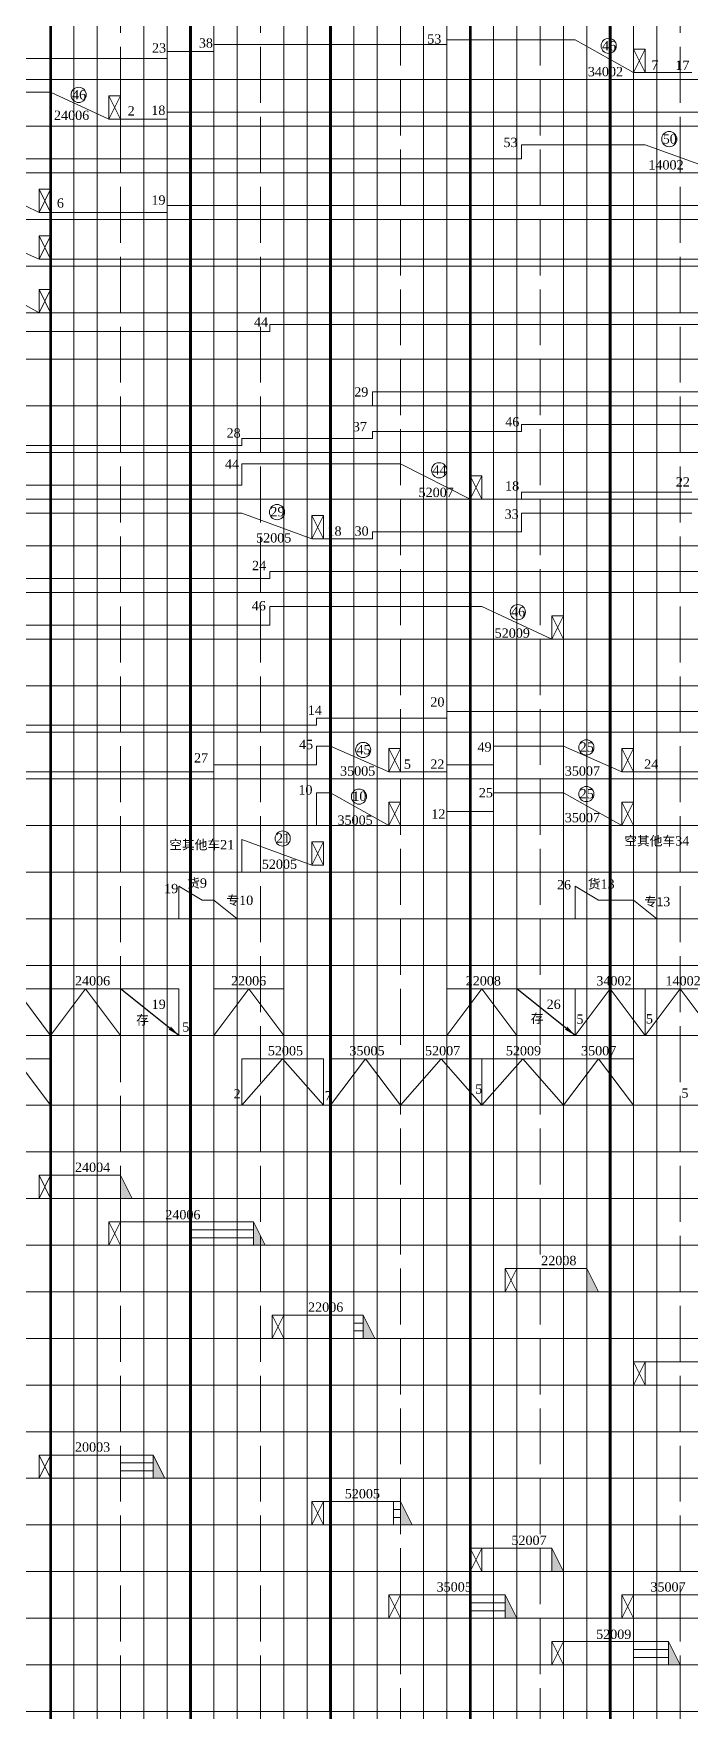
# Model space of a CAD drawing. Header units: millimetres. Extents: x 115 to 1075, y -349 to 784.
# Drawn here: x 441.3 to 582.2, y 66 to 425.9 of the extents above; entities that cross this region are included whole.
import ezdxf

# ---------------------------------------------------------------- set-up
doc = ezdxf.new("R2010")
doc.units = ezdxf.units.MM
doc.linetypes.add('ACAD_ISO02W100', pattern=[15, 12, -3])
for name, color, linetype, lineweight in [('十分格1', 3, 'Continuous', 20), ('十分格2', 3, 'ACAD_ISO02W100', 20), ('小时格2', 3, 'Continuous', 80)]:
    doc.layers.add(name, color=color, linetype=linetype, lineweight=lineweight)
doc.layers.add('文字', color=3, linetype='Continuous')
doc.dimstyles.new('ISO-25', dxfattribs={"dimtxt": 2.5, "dimasz": 2.5, "dimexe": 1.25, "dimexo": 0.625, "dimtad": 1, "dimdsep": 46, "dimtxsty": 'Standard', "dimcen": 2.5, "dimadec": 0, "dimazin": 0, "dimtfac": 1, "dimtmove": 0, "dimatfit": 3, "dimfxl": 1, "dimarcsym": 0})

msp = doc.modelspace()

# ---------------------------------------------------------------- hatches: boundary and pattern name
at = {"layer": '十分格2', "linetype": 'ByBlock'}
for points in [[(462.5, 176), (460, 181), (460, 176)], [(491, 166), (488.5, 171), (488.5, 166)], [(562.5, 156), (560, 161), (560, 156)], [(514.5, 146), (512, 151), (512, 146)], [(469.5, 116), (467, 121), (467, 116)], [(522.5, 106), (520, 111), (520, 106)], [(552.5, 96), (555, 96), (552.5, 101)], [(545, 86), (542.5, 91), (542.5, 86)], [(577.5, 76), (580, 76), (577.5, 81)]]:
    msp.add_hatch(color=0, dxfattribs=at).paths.add_polyline_path(points)

# ---------------------------------------------------------------- linework, layer by layer
at = {"layer": '十分格1'}
for p, q in [((450, 66), (450, 686)), ((455, 686), (455, 66)), ((465, 66), (465, 686)), ((470, 686), (470, 66)), ((480, 686), (480, 66)), ((485, 66), (485, 686)), ((495, 686), (495, 66)), ((500, 66), (500, 686)), ((510, 66), (510, 686)), ((515, 686), (515, 66)), ((525, 66), (525, 686)), ((530, 686), (530, 66)), ((540, 686), (540, 66)), ((545, 66), (545, 686)), ((555, 686), (555, 66)), ((560, 66), (560, 686)), ((570, 66), (570, 686)), ((575, 686), (575, 66)), ((450, 66), (450, -319)), ((455, 66), (455, -319)), ((465, 66), (465, -319)), ((470, 66), (470, -319)), ((480, 66), (480, -319)), ((485, 66), (485, -319)), ((495, 66), (495, -319)), ((500, 66), (500, -319)), ((510, 66), (510, -319)), ((515, 66), (515, -319)), ((525, 66), (525, -319)), ((530, 66), (530, -319)), ((540, 66), (540, -319)), ((545, 66), (545, -319)), ((555, 66), (555, -319)), ((560, 66), (560, -319)), ((570, 66), (570, -319)), ((575, 66), (575, -319))]:
    msp.add_line(p, q, dxfattribs=at)
at = {"layer": '十分格2'}
for p, q in [((460, 66), (460, 686)), ((490, 66), (490, 686)), ((520, 686), (520, 66)), ((550, 686), (550, 66)), ((580, 66), (580, 686)), ((460, 66), (460, -319)), ((490, 66), (490, -319)), ((520, 66), (520, -319)), ((550, 66), (550, -319)), ((580, 66), (580, -319))]:
    msp.add_line(p, q, dxfattribs=at)
at = {"layer": '十分格2', "color": 0, "linetype": 'ByBlock'}
for p, q in [((470, 420.5), (470, 422)), ((470, 422), (480, 422)), ((480, 422), (480, 423.5)), ((480, 423.5), (530, 423.5)), ((530, 423.5), (530, 424.5)), ((530, 424.5), (555, 424.5)), ((555, 424.5), (557.5, 424.5)), ((557.5, 424.5), (570, 417.5)), ((572.5, 422.5), (570, 422.5)), ((570, 422.5), (570, 417.5)), ((570, 422.5), (572.5, 417.5)), ((572.5, 422.5), (570, 417.5)), ((572.5, 417.5), (572.5, 422.5)), ((320, 420.5), (470, 420.5)), ((570, 417.5), (572.5, 417.5)), ((572.5, 417.5), (582.5, 417.5)), ((135, 416), (955, 416)), ((414, 413.33), (445, 413.33)), ((445, 413.33), (457.5, 407.5)), ((460, 412.5), (457.5, 412.5)), ((457.5, 412.5), (457.5, 407.5)), ((457.5, 412.5), (460, 407.5)), ((460, 412.5), (457.5, 407.5)), ((460, 407.5), (460, 412.5)), ((457.5, 407.5), (460, 407.5)), ((460, 407.5), (470, 407.5)), ((470, 407.5), (470, 409)), ((470, 409), (680, 409)), ((135, 406), (955, 406)), ((546, 399), (546, 402)), ((546, 402), (572.5, 402)), ((572.5, 402), (585, 397.5)), ((135, 396), (955, 396)), ((388, 399), (545, 399)), ((545, 399), (546, 399)), ((430, 393.61), (442.5, 387.5)), ((445, 392.5), (442.5, 392.5)), ((442.5, 392.5), (442.5, 387.5)), ((442.5, 392.5), (445, 387.5)), ((445, 392.5), (442.5, 387.5)), ((445, 387.5), (445, 392.5)), ((470, 387.5), (470, 389)), ((470, 389), (680, 389)), ((135, 386), (955, 386)), ((442.5, 387.5), (445, 387.5)), ((445, 387.5), (470, 387.5)), ((430, 383), (442.5, 377.5)), ((445, 382.5), (442.5, 382.5)), ((442.5, 382.5), (442.5, 377.5)), ((442.5, 382.5), (445, 377.5)), ((445, 382.5), (442.5, 377.5)), ((445, 377.5), (445, 382.5)), ((135, 376), (955, 376)), ((442.5, 377.5), (445, 377.5)), ((445, 377.5), (620, 377.5)), ((430, 373), (442.5, 366)), ((445, 371), (442.5, 371)), ((442.5, 371), (442.5, 366)), ((442.5, 371), (445, 366)), ((445, 371), (442.5, 366)), ((445, 366), (445, 371)), ((135, 366), (955, 366)), ((442.5, 366), (445, 366)), ((492, 362), (492, 363.5)), ((492, 363.5), (623.5, 363.5)), ((405, 362), (490, 362)), ((490, 362), (492, 362)), ((135, 356), (955, 356)), ((135, 346), (955, 346)), ((514, 346), (514, 349)), ((514, 349), (623.5, 349)), ((546, 340.5), (546, 342.05)), ((546, 342.05), (685, 342.05)), ((486, 337.5), (486, 339)), ((486, 339), (514, 339)), ((514, 339), (514, 340.5)), ((514, 340.5), (546, 340.5)), ((235, 336), (955, 336)), ((388, 337.5), (485, 337.5)), ((485, 337.5), (486, 337.5)), ((486, 329), (486, 333.55)), ((486, 333.55), (515, 333.55)), ((515, 333.55), (520, 333.55)), ((520, 333.55), (535, 326)), ((388, 329), (486, 329)), ((537.5, 331), (535, 331)), ((535, 331), (537.5, 326)), ((537.5, 331), (535, 326)), ((535, 326), (535, 331)), ((537.5, 326), (537.5, 331)), ((546, 326), (546, 327.5)), ((546, 327.5), (582.5, 327.5)), ((135, 326), (955, 326)), ((388, 323), (486, 323)), ((486, 323), (501, 317.5)), ((503.5, 322.5), (501, 322.5)), ((501, 322.5), (501, 317.5)), ((501, 322.5), (503.5, 317.5)), ((503.5, 322.5), (501, 317.5)), ((503.5, 317.5), (503.5, 322.5)), ((546, 320.5), (546, 323)), ((546, 323), (582.5, 323)), ((546, 319), (546, 320.5)), ((501, 317.5), (503.5, 317.5)), ((503.5, 317.5), (514, 317.5)), ((514, 317.5), (514, 319)), ((514, 319), (546, 319)), ((135, 316), (955, 316)), ((492, 309), (492, 310.5)), ((492, 310.5), (595, 310.5)), ((135, 306), (955, 306)), ((336, 309), (492, 309)), ((492, 299), (492, 303)), ((492, 303), (535, 303)), ((535, 303), (537.5, 303)), ((537.5, 303), (552.5, 296)), ((336, 299), (492, 299)), ((555, 301), (552.5, 301)), ((552.5, 301), (552.5, 296)), ((552.5, 301), (555, 296)), ((555, 301), (552.5, 296)), ((555, 296), (555, 301)), ((135, 296), (955, 296)), ((135, 286), (955, 286)), ((326, 277.5), (500, 277.5)), ((500, 277.5), (502, 277.5)), ((502, 277.5), (502, 279)), ((502, 279), (504, 279)), ((504, 279), (530, 279)), ((530, 279), (530, 280.5)), ((530, 280.5), (620, 280.5)), ((135, 276), (955, 276)), ((502, 269), (502, 273)), ((502, 273), (505, 273)), ((505, 273), (517.5, 267.5)), ((520, 272.5), (517.5, 272.5)), ((517.5, 272.5), (517.5, 267.5)), ((517.5, 272.5), (520, 267.5)), ((520, 272.5), (517.5, 267.5)), ((520, 267.5), (520, 272.5)), ((540, 269), (540, 273)), ((540, 273), (555, 273)), ((555, 273), (567.5, 267.5)), ((570, 272.5), (567.5, 272.5)), ((567.5, 272.5), (567.5, 267.5)), ((567.5, 272.5), (570, 267.5)), ((570, 272.5), (567.5, 267.5)), ((570, 267.5), (570, 272.5)), ((342.5, 267.5), (480, 267.5)), ((480, 267.5), (480, 269)), ((480, 269), (502, 269)), ((517.5, 267.5), (520, 267.5)), ((520, 267.5), (530, 267.5)), ((530, 267.5), (530, 269)), ((530, 269), (540, 269)), ((567.5, 267.5), (570, 267.5)), ((570, 267.5), (623.5, 267.5)), ((235, 266), (955, 266)), ((502, 256), (502, 263)), ((502, 263), (505, 263)), ((505, 263), (517.5, 256)), ((540, 259.05), (540, 263.05)), ((540, 263.05), (555, 263.05)), ((555, 263.05), (567.5, 256)), ((520, 261), (517.5, 261)), ((517.5, 261), (517.5, 256)), ((517.5, 261), (520, 256)), ((520, 261), (517.5, 256)), ((520, 256), (520, 261)), ((570, 261), (567.5, 261)), ((567.5, 261), (567.5, 256)), ((567.5, 261), (570, 256)), ((570, 261), (567.5, 256)), ((570, 256), (570, 261)), ((135, 256), (955, 256)), ((530, 256), (530, 259.05)), ((530, 259.05), (540, 259.05)), ((486, 246), (486, 253)), ((486, 253), (501, 247.5)), ((503.5, 252.5), (501, 252.5)), ((501, 252.5), (501, 247.5)), ((501, 252.5), (503.5, 247.5)), ((503.5, 252.5), (501, 247.5)), ((503.5, 247.5), (503.5, 252.5)), ((145, 246), (955, 246)), ((501, 247.5), (503.5, 247.5)), ((472.5, 236), (472.5, 243)), ((472.5, 243), (477.5, 240)), ((557.5, 236), (557.5, 243)), ((557.5, 243), (562.5, 240)), ((477.5, 240), (480, 240)), ((480, 240), (485, 236)), ((562.5, 240), (570, 240)), ((570, 240), (575, 236)), ((115, 236), (955, 236)), ((235, 226), (955, 226)), ((430, 221), (445, 221)), ((437.5, 221), (445, 211)), ((445, 221), (445, 211)), ((445, 221), (460, 221)), ((445, 211), (452.5, 221)), ((452.5, 221), (460, 211)), ((460, 221), (460, 211)), ((460, 221), (470, 221)), ((470, 221), (472.5, 221)), ((472.5, 221), (472.5, 211)), ((480, 211), (480, 221)), ((480, 221), (495, 221)), ((480, 211), (487.5, 221)), ((487.5, 221), (495, 211)), ((495, 221), (495, 211)), ((530, 211), (530, 221)), ((530, 221), (545, 221)), ((530, 211), (537.5, 221)), ((537.5, 221), (545, 211)), ((545, 221), (545, 211)), ((545, 221), (555, 221)), ((555, 221), (557.5, 221)), ((557.5, 221), (557.5, 211)), ((557.5, 221), (572.5, 221)), ((557.5, 211), (565, 221)), ((565, 221), (572.5, 211)), ((572.5, 221), (572.5, 211)), ((572.5, 221), (587.5, 221)), ((572.5, 211), (580, 221)), ((580, 221), (587.5, 211)), ((115, 211), (955, 211)), ((430, 206), (445, 206)), ((437.5, 206), (445, 196)), ((445, 206), (445, 196)), ((486, 196), (486, 206)), ((486, 206), (503.5, 206)), ((486, 196), (494.75, 206)), ((494.75, 206), (503.5, 196)), ((503.5, 206), (503.5, 196)), ((505, 196), (505, 206)), ((505, 206), (520, 206)), ((505, 196), (512.5, 206)), ((512.5, 206), (520, 196)), ((520, 206), (520, 196)), ((520, 206), (537.5, 206)), ((520, 196), (528.75, 206)), ((528.75, 206), (537.5, 196)), ((537.5, 206), (537.5, 196)), ((537.5, 206), (555, 206)), ((537.5, 196), (546.25, 206)), ((546.25, 206), (555, 196)), ((555, 206), (555, 196)), ((555, 206), (570, 206)), ((555, 196), (562.5, 206)), ((562.5, 206), (570, 196)), ((570, 206), (570, 196)), ((115, 196), (955, 196)), ((135, 186), (955, 186)), ((445, 181), (442.5, 181)), ((442.5, 181), (442.5, 176)), ((442.5, 181), (445, 176)), ((445, 181), (442.5, 176)), ((445, 176), (445, 181)), ((445, 181), (460, 181)), ((460, 181), (460, 176)), ((462.5, 176), (460, 181)), ((135, 176), (955, 176)), ((460, 176), (462.5, 176)), ((460, 171), (457.5, 171)), ((457.5, 171), (457.5, 166)), ((457.5, 171), (460, 166)), ((460, 171), (457.5, 166)), ((460, 166), (460, 171)), ((460, 171), (475, 171)), ((475, 171), (475, 166)), ((475, 171), (485, 171)), ((475, 167.6), (475, 169.3)), ((475, 169.3), (488.5, 169.3)), ((485, 171), (488.5, 171)), ((488.5, 171), (488.5, 166)), ((491, 166), (488.5, 171)), ((135, 166), (955, 166)), ((475, 166), (475, 167.6)), ((475, 167.6), (488.5, 167.6)), ((488.5, 166), (491, 166)), ((545, 161), (542.5, 161)), ((542.5, 161), (542.5, 156)), ((542.5, 161), (545, 156)), ((545, 161), (542.5, 156)), ((545, 156), (545, 161)), ((545, 161), (560, 161)), ((560, 161), (560, 156)), ((562.5, 156), (560, 161)), ((135, 156), (955, 156)), ((560, 156), (562.5, 156)), ((495, 151), (492.5, 151)), ((492.5, 151), (492.5, 146)), ((492.5, 151), (495, 146)), ((495, 151), (492.5, 146)), ((495, 146), (495, 151)), ((495, 151), (510, 151)), ((510, 151), (510, 146)), ((510, 151), (512, 151)), ((510, 147.6), (510, 149.3)), ((510, 149.3), (512, 149.3)), ((510, 146), (510, 147.6)), ((510, 147.6), (512, 147.6)), ((512, 151), (512, 146)), ((514.5, 146), (512, 151)), ((135, 146), (955, 146)), ((512, 146), (514.5, 146)), ((572.5, 141), (570, 141)), ((570, 141), (570, 136)), ((570, 141), (572.5, 136)), ((572.5, 141), (570, 136)), ((572.5, 136), (572.5, 141)), ((572.5, 141), (587.5, 141)), ((135, 136), (955, 136)), ((135, 126), (955, 126)), ((445, 121), (442.5, 121)), ((442.5, 121), (442.5, 116)), ((442.5, 121), (445, 116)), ((445, 121), (442.5, 116)), ((445, 116), (445, 121)), ((445, 121), (460, 121)), ((460, 121), (460, 116)), ((460, 121), (465, 121)), ((460, 117.6), (460, 119.3)), ((460, 119.3), (467, 119.3)), ((465, 121), (467, 121)), ((467, 121), (467, 116)), ((469.5, 116), (467, 121)), ((135, 116), (955, 116)), ((460, 116), (460, 117.6)), ((460, 117.6), (467, 117.6)), ((467, 116), (469.5, 116)), ((503.5, 111), (501, 111)), ((501, 111), (501, 106)), ((501, 111), (503.5, 106)), ((503.5, 111), (501, 106)), ((503.5, 106), (503.5, 111)), ((503.5, 111), (518.5, 111)), ((518.5, 111), (518.5, 106)), ((518.5, 111), (520, 111)), ((518.5, 107.6), (518.5, 109.3)), ((518.5, 109.3), (520, 109.3)), ((520, 111), (520, 106)), ((522.5, 106), (520, 111)), ((135, 106), (955, 106)), ((518.5, 106), (518.5, 107.6)), ((518.5, 107.6), (520, 107.6)), ((520, 106), (522.5, 106)), ((537.5, 101), (535, 101)), ((535, 101), (535, 96)), ((535, 101), (537.5, 96)), ((537.5, 101), (535, 96)), ((537.5, 96), (537.5, 101)), ((537.5, 101), (552.5, 101)), ((552.5, 101), (552.5, 96)), ((555, 96), (552.5, 101)), ((135, 96), (955, 96)), ((535, 96), (537.5, 96)), ((552.5, 96), (555, 96)), ((520, 91), (517.5, 91)), ((517.5, 91), (517.5, 86)), ((517.5, 91), (520, 86)), ((520, 91), (517.5, 86)), ((520, 86), (520, 91)), ((520, 91), (535, 91)), ((535, 91), (535, 86)), ((535, 91), (540, 91)), ((540, 91), (542.5, 91)), ((542.5, 91), (542.5, 86)), ((545, 86), (542.5, 91)), ((570, 91), (567.5, 91)), ((567.5, 91), (567.5, 86)), ((567.5, 91), (570, 86)), ((570, 91), (567.5, 86)), ((570, 86), (570, 91)), ((570, 91), (585, 91)), ((535, 87.6), (535, 89.3)), ((535, 89.3), (542.5, 89.3)), ((535, 86), (535, 87.6)), ((535, 87.6), (542.5, 87.6)), ((135, 86), (955, 86)), ((542.5, 86), (545, 86)), ((555, 81), (552.5, 81)), ((552.5, 81), (552.5, 76)), ((552.5, 81), (555, 76)), ((555, 81), (552.5, 76)), ((555, 76), (555, 81)), ((555, 81), (570, 81)), ((570, 81), (570, 76)), ((570, 81), (575, 81)), ((570, 77.6), (570, 79.3)), ((570, 79.3), (577.5, 79.3)), ((575, 81), (577.5, 81)), ((577.5, 81), (577.5, 76)), ((580, 76), (577.5, 81)), ((135, 76), (955, 76)), ((577.5, 76), (545, 76)), ((570, 76), (570, 77.6)), ((570, 77.6), (577.5, 77.6)), ((577.5, 76), (580, 76)), ((115, 66), (955, 66))]:
    msp.add_line(p, q, dxfattribs=at)
for centre in [(564.68, 423.23), (451, 412.71), (577.68, 403.23), (528.32, 332.2), (493.55, 323.23), (545.19, 301.78), (512.02, 272.21), (559.89, 272.76), (511.13, 262.21), (559.89, 262.76), (494.76, 253.23)]:
    msp.add_circle(centre, 1.63, dxfattribs=at)
at = {"layer": '小时格2'}
for p, q in [((445, 686), (445, 66)), ((475, 686), (475, 66)), ((475, 66), (475, 686)), ((505, 66), (505, 686)), ((505, 686), (505, 66)), ((535, 686), (535, 66)), ((565, 66), (565, 686)), ((565, 686), (565, 66)), ((445, 69.44), (445, -319)), ((475, 69.44), (475, -319)), ((505, 66), (505, -319)), ((535, 66), (535, -319)), ((565, 66), (565, -319))]:
    msp.add_line(p, q, dxfattribs=at)

# ---------------------------------------------------------------- texts
at = {"layer": '文字', "char_height": 2, "attachment_point": 1}
for s, insert, width in [('\\pt14;{\\fTimes New Roman|b0|i0|c0|p18;\\C0;38}', (476.79, 424.84), 4.7289), ('\\pt14;{\\fTimes New Roman|b0|i0|c0|p18;\\C0;53}', (525.77, 425.71), 4.7289), ('\\pt14;{\\fTimes New Roman|b0|i0|c0|p18;\\C0;23}', (466.74, 423.78), 4.7289), ('\\pt14;{\\fTimes New Roman|b0|i0|c0|p18;\\C0;46}', (563.27, 424.26), 3.9294), ('\\pt14;{\\fTimes New Roman|b0|i0|c0|p18;\\C0;34002}', (560.21, 418.71), 10.9003), ('\\pt14;{\\fTimes New Roman|b0|i0|c0|p18;\\C0;7}', (573.86, 420.15), 2.3647), ('\\pt14;{\\fTimes New Roman|b0|i0|c0|p18;\\C0;17}', (578.98, 420.07), 4.7289), ('\\pt14;{\\fTimes New Roman|b0|i0|c0|p18;\\C0;46}', (449.59, 413.74), 3.9294), ('\\pt14;{\\fTimes New Roman|b0|i0|c0|p18;\\C0;2}', (461.51, 410.29), 4.7289), ('\\pt14;{\\fTimes New Roman|b0|i0|c0|p18;\\C0;18}', (466.58, 410.42), 4.7289), ('\\pt14;{\\fTimes New Roman|b0|i0|c0|p18;\\C0;24006}', (445.72, 409.34), 10.9003), ('\\pt14;{\\fTimes New Roman|b0|i0|c0|p18;\\C0;53}', (542.11, 403.52), 4.7289), ('\\pt14;{\\fTimes New Roman|b0|i0|c0|p18;\\C0;50}', (576.27, 404.26), 3.9294), ('\\pt14;{\\fTimes New Roman|b0|i0|c0|p18;\\C0;14002}', (573.2, 398.71), 10.9003), ('\\pt14;{\\fTimes New Roman|b0|i0|c0|p18;\\C0;6}', (446.33, 390.51), 4.7289), ('\\pt14;{\\fTimes New Roman|b0|i0|c0|p18;\\C0;19}', (466.61, 391.16), 4.7289), ('\\pt14;{\\fTimes New Roman|b0|i0|c0|p18;\\C0;44}', (488.61, 365), 4.7289), ('\\pt14;{\\fTimes New Roman|b0|i0|c0|p18;\\C0;29}', (510.11, 350.01), 4.7289), ('\\pt14;{\\fTimes New Roman|b0|i0|c0|p18;\\C0;37}', (509.81, 342.56), 4.1956), ('\\pt14;{\\fTimes New Roman|b0|i0|c0|p18;\\C0;46}', (542.5, 343.61), 4.1956), ('\\pt14;{\\fTimes New Roman|b0|i0|c0|p18;\\C0;28}', (482.73, 341.2), 4.1956), ('\\pt14;{\\fTimes New Roman|b0|i0|c0|p18;\\C0;44}', (482.39, 334.57), 4.7289), ('\\pt14;{\\fTimes New Roman|b0|i0|c0|p18;\\C0;44}', (526.89, 333.28), 3.9294), ('\\pt14;{\\fTimes New Roman|b0|i0|c0|p18;\\C0;52007}', (523.91, 328.46), 10.9003), ('\\pt14;{\\fTimes New Roman|b0|i0|c0|p18;\\C0;18}', (542.47, 329.85), 4.1956), ('\\pt14;{\\fTimes New Roman|b0|i0|c0|p18;\\C0;22}', (579.08, 330.72), 4.1956), ('\\pt14;{\\fTimes New Roman|b0|i0|c0|p18;\\C0;29}', (492.12, 324.32), 3.9294), ('\\pt14;{\\fTimes New Roman|b0|i0|c0|p18;\\C0;33}', (542.36, 323.81), 4.1956), ('\\pt14;{\\fTimes New Roman|b0|i0|c0|p18;\\C0;52005}', (489.07, 318.71), 10.9003), ('\\pt14;{\\fTimes New Roman|b0|i0|c0|p18;\\C0;18}', (504.37, 320.17), 4.1956), ('\\pt14;{\\fTimes New Roman|b0|i0|c0|p18;\\C0;30}', (510.18, 320.17), 4.1956), ('\\pt14;{\\fTimes New Roman|b0|i0|c0|p18;\\C0;24}', (488.2, 312.77), 4.7289), ('\\pt14;{\\fTimes New Roman|b0|i0|c0|p18;\\C0;46}', (488.13, 304.16), 4.7289), ('\\pt14;{\\fTimes New Roman|b0|i0|c0|p18;\\C0;46}', (543.76, 302.87), 3.9294), ('\\pt14;{\\fTimes New Roman|b0|i0|c0|p18;\\C0;52009}', (540.23, 298.28), 10.9003), ('\\pt14;{\\fTimes New Roman|b0|i0|c0|p18;\\C0;14}', (500.15, 281.74), 4.7289), ('\\pt14;{\\fTimes New Roman|b0|i0|c0|p18;\\C0;20}', (526.44, 283.52), 4.7289), ('\\pt14;{\\fTimes New Roman|b0|i0|c0|p18;\\C0;45}', (498.27, 274.4), 4.7289), ('\\pt14;{\\fTimes New Roman|b0|i0|c0|p18;\\C0;49}', (536.55, 273.85), 4.7289), ('\\pt14;{\\fTimes New Roman|b0|i0|c0|p18;\\C0;25}', (558.46, 273.84), 3.9294), ('\\pt14;{\\fTimes New Roman|b0|i0|c0|p18;\\C0;27}', (475.76, 271.52), 4.7289), ('\\pt14;{\\fTimes New Roman|b0|i0|c0|p18;\\C0;45}', (510.59, 273.29), 3.9294), ('\\pt14;{\\fTimes New Roman|b0|i0|c0|p18;\\C0;5}', (520.76, 270.17), 4.7289), ('\\pt14;{\\fTimes New Roman|b0|i0|c0|p18;\\C0;22}', (526.42, 270.17), 4.7289), ('\\pt14;{\\fTimes New Roman|b0|i0|c0|p18;\\C0;24}', (572.29, 270.17), 4.7289), ('\\pt14;{\\fTimes New Roman|b0|i0|c0|p18;\\C0;35005}', (507.07, 268.71), 10.9003), ('\\pt14;{\\fTimes New Roman|b0|i0|c0|p18;\\C0;35007}', (555.27, 268.71), 10.9003), ('\\pt14;{\\fTimes New Roman|b0|i0|c0|p18;\\C0;10}', (498.13, 264.65), 4.7289), ('\\pt14;{\\fTimes New Roman|b0|i0|c0|p18;\\C0;10}', (509.7, 263.29), 3.9294), ('\\pt14;{\\fTimes New Roman|b0|i0|c0|p18;\\C0;25}', (536.84, 264.05), 4.7289), ('\\pt14;{\\fTimes New Roman|b0|i0|c0|p18;\\C0;25}', (558.46, 263.84), 3.9294), ('\\pt14;{\\fTimes New Roman|b0|i0|c0|p18;\\C0;12}', (526.65, 259.49), 4.7289), ('\\pt14;{\\fTimes New Roman|b0|i0|c0|p18;\\C0;35005}', (506.52, 258.16), 10.9003), ('\\pt14;{\\fTimes New Roman|b0|i0|c0|p18;\\C0;35007}', (555.27, 258.71), 10.9003), ('\\pt14;{\\fSimSun|b0|i0|c134|p2;\\C0; 空其他车\\fTimes New Roman|b0|i0|c0|p18;21}', (469.08, 252.9), 23.5556), ('\\pt14;{\\fTimes New Roman|b0|i0|c0|p18;\\C0;21}', (493.33, 254.32), 3.9294), ('\\pt14;{\\fSimSun|b0|i0|c134|p2;\\C0; 空其他车\\fTimes New Roman|b0|i0|c0|p18;34}', (566.67, 253.72), 23.5556), ('\\pt14;{\\fTimes New Roman|b0|i0|c0|p18;\\C0;52005}', (490.29, 248.71), 10.9003), ('\\pt14;{\\fSimSun|b0|i0|c134|p2;\\C0;货\\fTimes New Roman|b0|i0|c0|p18;9}', (474.29, 244.67), 4.4176), ('\\pt14;{\\fSimSun|b0|i0|c134|p2;\\C0;货\\fTimes New Roman|b0|i0|c0|p18;13}', (560.2, 244.47), 7.2089), ('\\pt14;{\\fTimes New Roman|b0|i0|c0|p18;\\C0;19}', (469.34, 243.5), 4.7289), ('\\pt14;{\\fSimSun|b0|i0|c134|p2;\\C0;专\\fTimes New Roman|b0|i0|c0|p18;10}', (482.7, 240.97), 6.5517), ('\\pt14;{\\fTimes New Roman|b0|i0|c0|p18;\\C0;26}', (553.58, 244.31), 4.7289), ('\\pt14;{\\fSimSun|b0|i0|c134|p2;\\C0;专1\\fTimes New Roman|b0|i0|c0|p18;3}', (572.29, 240.7), 6.5517), ('\\pt14;{\\fTimes New Roman|b0|i0|c0|p18;\\C0;24006}', (450.21, 223.71), 10.9003), ('\\pt14;{\\fTimes New Roman|b0|i0|c0|p18;\\C0;22006}', (483.68, 223.71), 10.9003), ('\\pt14;{\\fTimes New Roman|b0|i0|c0|p18;\\C0;22008}', (534.02, 223.71), 10.9003), ('\\pt14;{\\fTimes New Roman|b0|i0|c0|p18;\\C0;34002}', (562.03, 223.71), 10.9003), ('\\pt14;{\\fTimes New Roman|b0|i0|c0|p18;\\C0;14002}', (576.87, 223.71), 10.9003), ('\\pt14;{\\fTimes New Roman|b0|i0|c0|p18;\\C0;19}', (466.66, 218.67), 4.7289), ('\\pt14;{\\fTimes New Roman|b0|i0|c0|p18;\\C0;26}', (551.37, 218.67), 4.7289), ('\\pt14;{\\fSimSun|b0|i0|c134|p2;\\C0;存}', (463.33, 215.33), 1.9356), ('\\pt14;{\\fTimes New Roman|b0|i0|c0|p18;\\C0;5}', (473.24, 213.82), 1.9356), ('\\pt14;{\\fSimSun|b0|i0|c134|p2;\\C0;存}', (547.96, 215.62), 1.9356), ('\\pt14;{\\fTimes New Roman|b0|i0|c0|p18;\\C0;5}', (557.76, 215.49), 1.9356), ('\\pt14;{\\fTimes New Roman|b0|i0|c0|p18;\\C0;5}', (572.67, 215.55), 1.9356), ('\\pt14;{\\fTimes New Roman|b0|i0|c0|p18;\\C0;52005}', (491.58, 208.71), 10.9003), ('\\pt14;{\\fTimes New Roman|b0|i0|c0|p18;\\C0;35005}', (509.07, 208.71), 10.9003), ('\\pt14;{\\fTimes New Roman|b0|i0|c0|p18;\\C0;52007}', (525.29, 208.71), 10.9003), ('\\pt14;{\\fTimes New Roman|b0|i0|c0|p18;\\C0;52009}', (542.63, 208.71), 10.9003), ('\\pt14;{\\fTimes New Roman|b0|i0|c0|p18;\\C0;35007}', (558.76, 208.71), 10.9003), ('\\pt14;{\\fTimes New Roman|b0|i0|c0|p18;\\C0;2}', (484.23, 199.47), 1.9356), ('\\pt14;{\\fTimes New Roman|b0|i0|c0|p18;\\C0;7}', (503.78, 199.09), 1.9356), ('\\pt14;{\\fTimes New Roman|b0|i0|c0|p18;\\C0;5}', (536.05, 200.51), 1.9356), ('\\pt14;{\\fTimes New Roman|b0|i0|c0|p18;\\C0;5}', (580.28, 199.62), 1.9356), ('\\pt14;{\\fTimes New Roman|b0|i0|c0|p18;\\C0;24004}', (450.21, 183.71), 10.9003), ('\\pt14;{\\fTimes New Roman|b0|i0|c0|p18;\\C0;24006}', (469.58, 173.55), 10.9003), ('\\pt14;{\\fTimes New Roman|b0|i0|c0|p18;\\C0;22008}', (550.21, 163.71), 10.9003), ('\\pt14;{\\fTimes New Roman|b0|i0|c0|p18;\\C0;22006}', (500.21, 153.71), 10.9003), ('\\pt14;{\\fTimes New Roman|b0|i0|c0|p18;\\C0;20003}', (450.21, 123.71), 10.9003), ('\\pt14;{\\fTimes New Roman|b0|i0|c0|p18;\\C0;52005}', (508.08, 113.71), 10.9003), ('\\pt14;{\\fTimes New Roman|b0|i0|c0|p18;\\C0;52007}', (543.82, 103.71), 10.9003), ('\\pt14;{\\fTimes New Roman|b0|i0|c0|p18;\\C0;35005}', (527.77, 93.71), 10.9003), ('\\pt14;{\\fTimes New Roman|b0|i0|c0|p18;\\C0;35007}', (573.63, 93.71), 10.9003), ('\\pt14;{\\fTimes New Roman|b0|i0|c0|p18;\\C0;52009}', (561.99, 83.55), 10.9003)]:
    msp.add_mtext(s, dxfattribs=dict(at, insert=insert, width=width))

# ---------------------------------------------------------------- leaders
at = {"layer": '十分格2', "color": 0, "linetype": 'ByBlock'}
for points in [[(472.5, 211), (460, 221)], [(557.5, 211), (545, 221)]]:
    msp.add_leader(points, dimstyle='ISO-25', override={"dimgap": 0.625, "dimtad": 0, "dimdec": 4, "dimtdec": 4, "dimfrac": 2}, dxfattribs=at)

doc.saveas('drawing.dxf')
